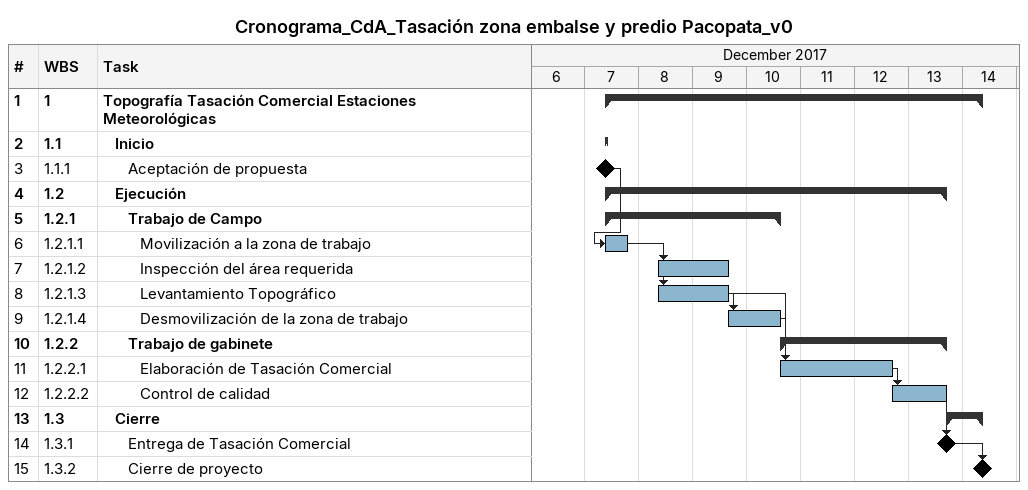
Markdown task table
Cronograma_CdA_Tasación zona embalse y predio Pacopata_v0

| ID | WBS | Task | Start | Finish | Predecessors |
|---|---|---|---|---|---|
| 1 | 1 | **Topografía Tasación Comercial Estaciones Meteorológicas** | 2017-12-07 | 2017-12-14 |  |
| 2 | 1.1 | **Inicio** | 2017-12-07 | 2017-12-07 |  |
| 3 | 1.1.1 | Aceptación de propuesta (milestone) | 2017-12-07 | 2017-12-07 |  |
| 4 | 1.2 | **Ejecución** | 2017-12-07 | 2017-12-13 |  |
| 5 | 1.2.1 | **Trabajo de Campo** | 2017-12-07 | 2017-12-10 |  |
| 6 | 1.2.1.1 | Movilización a la zona de trabajo | 2017-12-07 | 2017-12-07 | 3 |
| 7 | 1.2.1.2 | Inspección del área requerida | 2017-12-08 | 2017-12-09 | 6 |
| 8 | 1.2.1.3 | Levantamiento Topográfico | 2017-12-08 | 2017-12-09 | 6 |
| 9 | 1.2.1.4 | Desmovilización de la zona de trabajo | 2017-12-09 | 2017-12-10 | 8 |
| 10 | 1.2.2 | **Trabajo de gabinete** | 2017-12-10 | 2017-12-13 |  |
| 11 | 1.2.2.1 | Elaboración de Tasación Comercial | 2017-12-10 | 2017-12-12 | 9, 8 |
| 12 | 1.2.2.2 | Control de calidad | 2017-12-12 | 2017-12-13 | 11 |
| 13 | 1.3 | **Cierre** | 2017-12-13 | 2017-12-14 |  |
| 14 | 1.3.1 | Entrega de Tasación Comercial (milestone) | 2017-12-13 | 2017-12-13 | 12 |
| 15 | 1.3.2 | Cierre de proyecto (milestone) | 2017-12-14 | 2017-12-14 | 14 |
